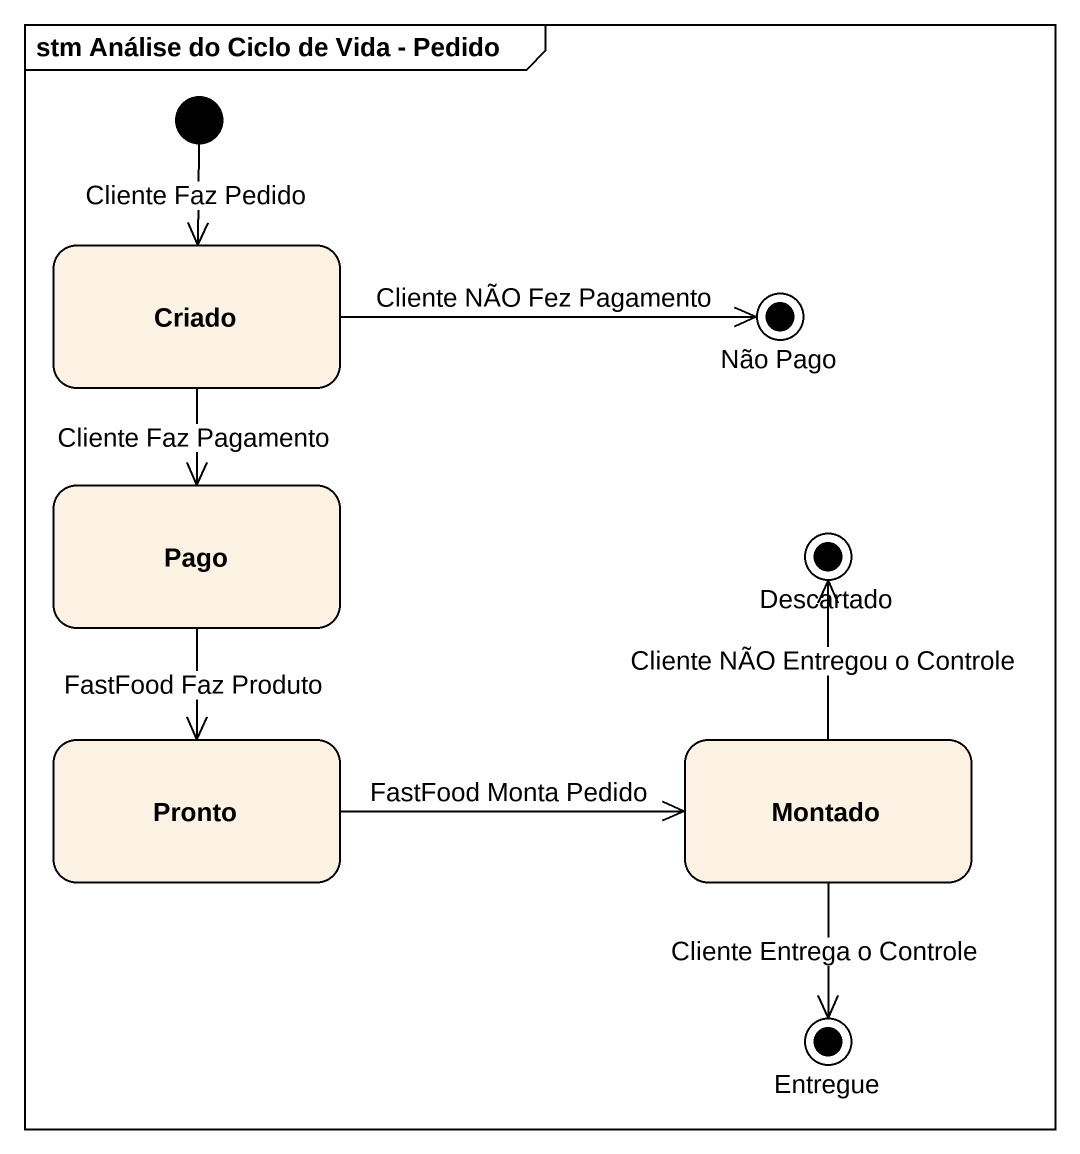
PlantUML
@startuml
mainframe stm Análise do Ciclo de Vida - Pedido
hide empty description
state Criado
state "Não Pago" as Não_Pago <<end>>
state Pago
state Descartado <<end>>
state Pronto
state Montado
state Entregue <<end>>
[*] --> Criado : Cliente Faz Pedido
Criado -right-> Não_Pago : Cliente NÃO Fez Pagamento
Criado --> Pago : Cliente Faz Pagamento
Pago --> Pronto : FastFood Faz Produto
Pronto -right-> Montado : FastFood Monta Pedido
Montado -up-> Descartado : Cliente NÃO Entregou o Controle
Montado --> Entregue : Cliente Entrega o Controle
@enduml
